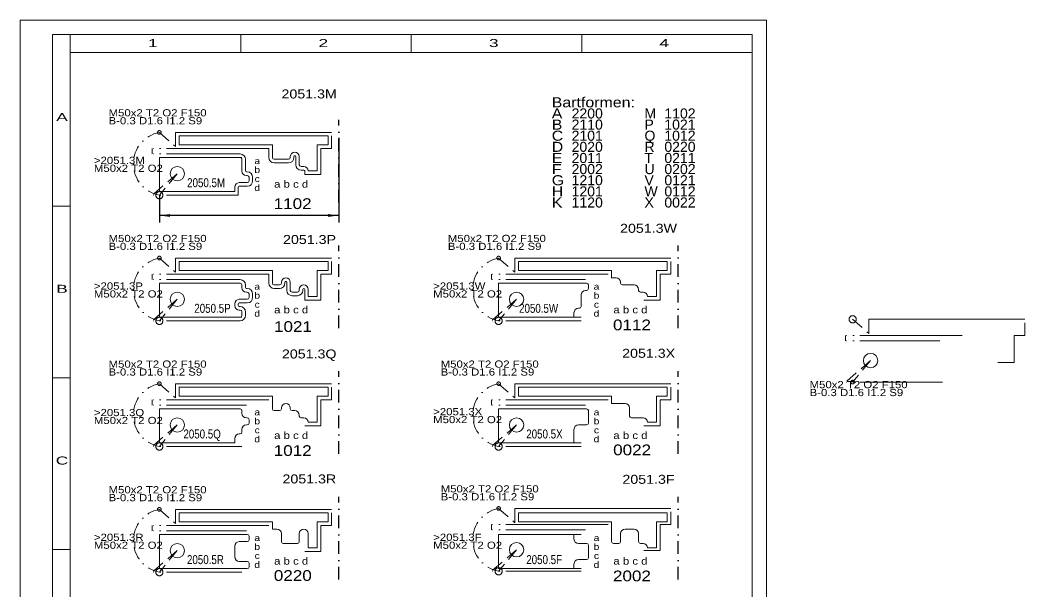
# Model space of a CAD drawing. Extents: x 1 to 281, y 1 to 296.
# Drawn here: x 1 to 281, y 136.7 to 296 of the extents above; entities that cross this region are included whole.
import ezdxf
from ezdxf.enums import TextEntityAlignment as Align

# ---------------------------------------------------------------- set-up
doc = ezdxf.new("R2010")
doc.units = 0
doc.header["$LTSCALE"] = 7.025558
for name, pattern in [('DASHDOT', [1, 0.5, -0.25, 0, -0.25]), ('DASHED', [0.75, 0.5, -0.25]), ('DIVIDE', [1.25, 0.5, -0.25, 0, -0.25, 0, -0.25]), ('PHANTOM', [2.5, 1.25, -0.25, 0.25, -0.25, 0.25, -0.25])]:
    doc.linetypes.add(name, pattern=pattern)
for name, color, linetype, lineweight in [('2050_5_6 BESATZUNG', 8, 'CONTINUOUS', 18), ('2051_1-4 SCHLÜSSEL', 190, 'CONTINUOUS', 18), ('2051_3__', 11, 'CONTINUOUS', 13), ('2051_3M', 7, 'CONTINUOUS', 0), ('2051_3P', 7, 'CONTINUOUS', 0), ('2051___ SCHLÜSSEL', 230, 'CONTINUOUS', 13), ('BEMASSUNG', 7, 'CONTINUOUS', 25), ('BESCHRIFTUNG', 7, 'CONTINUOUS', 25), ('MASSGRENZEN', 172, 'CONTINUOUS', 25), ('MASSLINIEN', 172, 'CONTINUOUS', 25), ('MASSTEXTE', 212, 'CONTINUOUS', 25), ('MITTELLINIEN', 5, 'DASHDOT', 25), ('STANDARD', 7, 'CONTINUOUS', 0)]:
    doc.layers.add(name, color=color, linetype=linetype, lineweight=lineweight)
doc.styles.add('Arial', font='arial.ttf')

# ---------------------------------------------------------------- blocks, each defined once
blk = doc.blocks.new('D363603968')
at = {"layer": 'MASSGRENZEN'}
for points in [[(39.81, 241.58), (42.78, 241.97), (42.78, 241.19)], [(89.81, 241.58), (86.83, 241.19), (86.83, 241.97)]]:
    blk.add_solid(points, dxfattribs=at)
at = {"layer": 'MASSLINIEN', "color": 172}
for p, q in [((89.81, 263.24), (89.81, 239.58)), ((39.81, 247.22), (39.81, 239.58)), ((89.81, 241.58), (39.81, 241.58))]:
    blk.add_line(p, q, dxfattribs=at)

msp = doc.modelspace()

# ---------------------------------------------------------------- linework, layer by layer
at = {"layer": '2050_5_6 BESATZUNG', "lineweight": 0}
for p, q in [((62.81, 257.72), (39.81, 257.72)), ((39.81, 257.72), (39.81, 248.22)), ((60.81, 257.72), (62.31, 257.72)), ((62.81, 255.22), (62.81, 257.22)), ((62.81, 253.97), (62.81, 255.22)), ((64.06, 252.72), (64.31, 252.72)), ((64.81, 251.22), (64.81, 252.22)), ((60.81, 248.22), (60.81, 249.47)), ((62.81, 250.72), (62.06, 250.72)), ((64.31, 250.72), (62.81, 250.72)), ((39.81, 248.22), (60.81, 248.22)), ((62.31, 222.72), (39.81, 222.72)), ((39.81, 222.72), (39.81, 213.22)), ((60.81, 222.72), (62.31, 222.72)), ((62.81, 221.47), (62.81, 222.22)), ((157.36, 222.72), (134.36, 222.72)), ((134.36, 222.72), (134.36, 213.22)), ((155.36, 222.72), (157.36, 222.72)), ((157.36, 222.72), (158.86, 222.72)), ((159.36, 221.22), (159.36, 222.22)), ((64.06, 220.22), (64.31, 220.22)), ((64.81, 218.72), (64.81, 219.72)), ((157.36, 218.22), (157.36, 219.47)), ((158.86, 220.72), (158.61, 220.72)), ((60.81, 216.47), (60.81, 216.97)), ((62.81, 218.22), (62.06, 218.22)), ((64.31, 218.22), (62.81, 218.22)), ((156.86, 215.72), (156.61, 215.72)), ((157.36, 216.22), (157.36, 218.22)), ((39.81, 213.22), (62.81, 213.22)), ((62.31, 213.22), (60.81, 213.22)), ((62.06, 215.22), (62.31, 215.22)), ((62.81, 213.72), (62.81, 214.72)), ((134.36, 213.22), (157.36, 213.22)), ((155.36, 213.22), (155.36, 214.47)), ((62.31, 187.72), (39.81, 187.72)), ((39.81, 187.72), (39.81, 178.22)), ((60.81, 187.72), (62.31, 187.72)), ((157.36, 187.72), (134.36, 187.72)), ((134.36, 187.72), (134.36, 178.22)), ((155.36, 187.72), (157.36, 187.72)), ((157.36, 187.72), (158.86, 187.72)), ((62.81, 186.47), (62.81, 187.22)), ((64.06, 185.22), (64.31, 185.22)), ((159.36, 183.72), (159.36, 187.22)), ((64.31, 183.22), (64.06, 183.22)), ((64.81, 183.72), (64.81, 184.72)), ((157.36, 183.22), (156.61, 183.22)), ((158.86, 183.22), (157.36, 183.22)), ((60.81, 178.22), (60.81, 179.47)), ((62.31, 180.72), (62.06, 180.72)), ((62.81, 181.22), (62.81, 181.97)), ((155.36, 180.47), (155.36, 181.97)), ((155.36, 178.22), (155.36, 180.47)), ((39.81, 178.22), (60.81, 178.22)), ((134.36, 178.22), (157.36, 178.22)), ((62.81, 152.72), (39.81, 152.72)), ((39.81, 152.72), (39.81, 143.22)), ((60.81, 152.72), (62.81, 152.72)), ((62.81, 152.72), (64.31, 152.72)), ((64.81, 151.22), (64.81, 152.22)), ((157.36, 152.72), (134.36, 152.72)), ((134.36, 152.72), (134.36, 143.22)), ((155.36, 151.47), (155.36, 152.72)), ((60.81, 147.97), (60.81, 149.47)), ((62.81, 150.72), (62.06, 150.72)), ((64.31, 150.72), (62.81, 150.72)), ((156.61, 150.22), (157.36, 150.22)), ((157.36, 150.22), (158.86, 150.22)), ((159.36, 146.22), (159.36, 149.72)), ((60.81, 146.47), (60.81, 147.97)), ((157.36, 145.72), (156.61, 145.72)), ((158.86, 145.72), (157.36, 145.72)), ((39.81, 143.22), (55.69, 143.22)), ((62.81, 143.22), (55.69, 143.22)), ((62.06, 145.22), (62.81, 145.22)), ((62.81, 145.22), (64.31, 145.22)), ((64.31, 143.22), (62.81, 143.22)), ((64.81, 143.72), (64.81, 144.72)), ((134.36, 143.22), (157.36, 143.22)), ((155.36, 143.22), (155.36, 144.47))]:
    msp.add_line(p, q, dxfattribs=at)
at = {"layer": '2050_5_6 BESATZUNG'}
for centre, radius, start, end in [((62.31, 257.22), 0.5, 0, 90), ((64.06, 253.97), 1.25, 180, 270), ((64.31, 252.22), 0.5, 0, 90), ((62.06, 249.47), 1.25, 90, 180), ((64.31, 251.22), 0.5, 270, 360), ((62.31, 222.22), 0.5, 0, 90), ((64.06, 221.47), 1.25, 180, 270), ((158.86, 222.22), 0.5, 0, 90), ((158.86, 221.22), 0.5, 270, 360), ((64.31, 219.72), 0.5, 0, 90), ((64.31, 218.72), 0.5, 270, 360), ((158.61, 219.47), 1.25, 90, 180), ((62.06, 216.97), 1.25, 90, 180), ((62.06, 216.47), 1.25, 180, 270), ((156.61, 214.47), 1.25, 90, 180), ((156.86, 216.22), 0.5, 270, 360), ((62.31, 214.72), 0.5, 0, 90), ((62.31, 213.72), 0.5, 270, 360), ((62.31, 187.22), 0.5, 0, 90), ((158.86, 187.22), 0.5, 0, 90), ((64.06, 186.47), 1.25, 180, 270), ((64.31, 184.72), 0.5, 0, 90), ((64.06, 181.97), 1.25, 90, 180), ((64.31, 183.72), 0.5, 270, 360), ((156.61, 181.97), 1.25, 90, 180), ((158.86, 183.72), 0.5, 270, 360), ((62.06, 179.47), 1.25, 90, 180), ((62.31, 181.22), 0.5, 270, 360), ((64.31, 152.22), 0.5, 0, 90), ((64.31, 151.22), 0.5, 270, 360), ((156.61, 151.47), 1.25, 180, 270), ((62.06, 149.47), 1.25, 90, 180), ((158.86, 149.72), 0.5, 0, 90), ((62.06, 146.47), 1.25, 180, 270), ((156.61, 144.47), 1.25, 90, 180), ((158.86, 146.22), 0.5, 270, 360), ((64.31, 144.72), 0.5, 0, 90), ((64.31, 143.72), 0.5, 270, 360)]:
    msp.add_arc(centre, radius, start, end, dxfattribs=at)
at = {"layer": '2051_1-4 SCHLÜSSEL'}
for p, q in [((45.31, 261.22), (45.31, 263.72)), ((45.31, 263.72), (86.81, 263.72)), ((86.81, 261.22), (86.81, 263.72)), ((45.31, 261.22), (71.31, 261.22)), ((71.31, 257.72), (71.31, 261.22)), ((83.81, 253.97), (83.81, 261.22)), ((83.81, 261.22), (86.81, 261.22)), ((76.31, 257.72), (76.31, 257.97)), ((78.81, 257.22), (78.81, 257.97)), ((73.81, 257.22), (71.81, 257.22)), ((75.81, 257.22), (73.81, 257.22)), ((78.81, 255.72), (78.81, 257.22)), ((80.06, 255.22), (79.31, 255.22)), ((81.31, 253.97), (83.81, 253.97)), ((45.31, 226.22), (45.31, 228.72)), ((45.31, 228.72), (86.81, 228.72)), ((86.81, 226.22), (86.81, 228.72)), ((139.86, 226.22), (139.86, 228.72)), ((139.86, 228.72), (181.36, 228.72)), ((181.36, 226.22), (181.36, 228.72)), ((45.31, 226.22), (71.31, 226.22)), ((71.31, 222.72), (71.31, 226.22)), ((83.81, 218.97), (83.81, 226.22)), ((83.81, 226.22), (86.81, 226.22)), ((139.86, 226.22), (165.86, 226.22)), ((165.86, 224.22), (165.86, 226.22)), ((167.11, 224.22), (165.86, 224.22)), ((178.36, 218.97), (178.36, 226.22)), ((178.36, 226.22), (181.36, 226.22)), ((73.31, 222.22), (71.81, 222.22)), ((73.81, 222.72), (73.81, 222.97)), ((76.31, 222.22), (76.31, 222.97)), ((76.31, 220.72), (76.31, 222.22)), ((168.36, 222.72), (168.36, 222.97)), ((170.86, 222.22), (168.86, 222.22)), ((172.11, 222.22), (170.86, 222.22)), ((78.31, 220.22), (76.81, 220.22)), ((78.81, 220.72), (78.81, 220.97)), ((81.31, 220.22), (81.31, 220.97)), ((81.31, 218.97), (81.31, 220.22)), ((81.31, 218.97), (83.81, 218.97)), ((173.36, 220.72), (173.36, 220.97)), ((174.61, 220.22), (173.86, 220.22)), ((175.86, 218.97), (178.36, 218.97)), ((45.31, 191.22), (45.31, 193.72)), ((45.31, 193.72), (86.81, 193.72)), ((86.81, 191.22), (86.81, 193.72)), ((139.86, 191.22), (139.86, 193.72)), ((139.86, 193.72), (181.36, 193.72)), ((181.36, 191.22), (181.36, 193.72)), ((45.31, 191.22), (71.31, 191.22)), ((71.31, 187.72), (71.31, 191.22)), ((83.81, 183.97), (83.81, 191.22)), ((83.81, 191.22), (86.81, 191.22)), ((139.86, 191.22), (165.86, 191.22)), ((165.86, 189.22), (165.86, 191.22)), ((178.36, 183.97), (178.36, 191.22)), ((178.36, 191.22), (181.36, 191.22)), ((73.81, 187.72), (73.81, 187.97)), ((76.31, 187.72), (76.31, 187.97)), ((168.36, 189.22), (165.86, 189.22)), ((169.61, 189.22), (168.36, 189.22)), ((170.86, 187.22), (170.86, 187.97)), ((73.31, 187.22), (71.81, 187.22)), ((77.56, 187.22), (76.81, 187.22)), ((78.81, 185.72), (78.81, 185.97)), ((80.06, 185.22), (79.31, 185.22)), ((170.86, 185.72), (170.86, 187.22)), ((173.36, 185.22), (171.36, 185.22)), ((174.61, 185.22), (173.36, 185.22)), ((81.31, 183.97), (83.81, 183.97)), ((175.86, 183.97), (178.36, 183.97)), ((45.31, 156.22), (45.31, 158.72)), ((45.31, 158.72), (86.81, 158.72)), ((86.81, 156.22), (86.81, 158.72)), ((139.86, 156.22), (139.86, 158.72)), ((139.86, 158.72), (181.36, 158.72)), ((181.36, 156.22), (181.36, 158.72)), ((45.31, 156.22), (71.31, 156.22)), ((71.31, 154.22), (71.31, 156.22)), ((72.56, 154.22), (71.31, 154.22)), ((83.81, 148.97), (83.81, 156.22)), ((83.81, 156.22), (86.81, 156.22)), ((139.86, 156.22), (165.86, 156.22)), ((165.86, 152.22), (165.86, 156.22)), ((170.86, 154.22), (169.61, 154.22)), ((172.11, 154.22), (170.86, 154.22)), ((178.36, 148.97), (178.36, 156.22)), ((178.36, 156.22), (181.36, 156.22)), ((73.81, 152.22), (73.81, 152.97)), ((73.81, 150.72), (73.81, 152.22)), ((78.81, 152.22), (78.81, 152.97)), ((78.81, 150.72), (78.81, 152.22)), ((81.31, 152.22), (81.31, 152.97)), ((81.31, 150.22), (81.31, 152.22)), ((165.86, 150.72), (165.86, 152.22)), ((168.36, 152.22), (168.36, 152.97)), ((168.36, 150.72), (168.36, 152.22)), ((173.36, 152.22), (173.36, 152.97)), ((173.36, 150.72), (173.36, 152.22)), ((76.31, 150.22), (74.31, 150.22)), ((78.31, 150.22), (76.31, 150.22)), ((81.31, 148.97), (81.31, 150.22)), ((81.31, 148.97), (83.81, 148.97)), ((167.86, 150.22), (166.36, 150.22)), ((174.61, 150.22), (173.86, 150.22)), ((175.86, 148.97), (178.36, 148.97))]:
    msp.add_line(p, q, dxfattribs=at)
for centre, radius, start, end in [((71.81, 257.72), 0.5, 180, 270), ((75.81, 257.72), 0.5, 270, 360), ((77.56, 257.97), 1.25, 90, 180), ((77.56, 257.97), 1.25, 0, 90), ((79.31, 255.72), 0.5, 180, 270), ((80.06, 253.97), 1.25, 0, 90), ((75.06, 222.97), 1.25, 90, 180), ((75.06, 222.97), 1.25, 0, 90), ((167.11, 222.97), 1.25, 0, 90), ((71.81, 222.72), 0.5, 180, 270), ((73.31, 222.72), 0.5, 270, 360), ((80.06, 220.97), 1.25, 90, 180), ((80.06, 220.97), 1.25, 0, 90), ((168.86, 222.72), 0.5, 180, 270), ((172.11, 220.97), 1.25, 0, 90), ((76.81, 220.72), 0.5, 180, 270), ((78.31, 220.72), 0.5, 270, 360), ((173.86, 220.72), 0.5, 180, 270), ((174.61, 218.97), 1.25, 0, 90), ((71.81, 187.72), 0.5, 180, 270), ((73.31, 187.72), 0.5, 270, 360), ((75.06, 187.97), 1.25, 90, 180), ((75.06, 187.97), 1.25, 0, 90), ((76.81, 187.72), 0.5, 180, 270), ((169.61, 187.97), 1.25, 0, 90), ((77.56, 185.97), 1.25, 0, 90), ((79.31, 185.72), 0.5, 180, 270), ((80.06, 183.97), 1.25, 0, 90), ((171.36, 185.72), 0.5, 180, 270), ((174.61, 183.97), 1.25, 0, 90), ((72.56, 152.97), 1.25, 0, 90), ((80.06, 152.97), 1.25, 90, 180), ((80.06, 152.97), 1.25, 0, 90), ((169.61, 152.97), 1.25, 90, 180), ((172.11, 152.97), 1.25, 0, 90), ((74.31, 150.72), 0.5, 180, 270), ((78.31, 150.72), 0.5, 270, 360), ((166.36, 150.72), 0.5, 180, 270), ((167.86, 150.72), 0.5, 270, 360), ((173.86, 150.72), 0.5, 180, 270), ((174.61, 148.97), 1.25, 0, 90)]:
    msp.add_arc(centre, radius, start, end, dxfattribs=at)
at = {"layer": '2051_3__', "linetype": 'DASHED'}
for p, q in [((134.36, 229.72), (138.86, 225.75)), ((139.36, 218.22), (132.36, 212.22)), ((139.36, 218.22), (134.36, 212.22)), ((233.02, 212.66), (237.52, 208.69)), ((238.02, 201.16), (231.02, 195.16)), ((238.02, 201.16), (233.02, 195.16)), ((39.81, 194.72), (44.31, 190.75)), ((134.36, 194.72), (138.86, 190.75)), ((44.81, 183.22), (37.81, 177.22)), ((44.81, 183.22), (39.81, 177.22)), ((139.36, 183.22), (132.36, 177.22)), ((139.36, 183.22), (134.36, 177.22)), ((39.81, 159.72), (44.31, 155.75)), ((134.36, 159.97), (138.86, 156)), ((139.36, 148.47), (132.36, 142.47)), ((139.36, 148.47), (134.36, 142.47)), ((44.81, 148.22), (37.81, 142.22)), ((44.81, 148.22), (39.81, 142.22))]:
    msp.add_line(p, q, dxfattribs=at)
at = {"layer": '2051_3__'}
for p, q in [((138.86, 225.75), (138.86, 229.72)), ((138.86, 229.72), (179.61, 229.72)), ((139.86, 225.22), (164.86, 225.22)), ((179.36, 217.97), (179.36, 225.22)), ((158.61, 223.72), (139.86, 223.72)), ((174.86, 217.97), (179.36, 217.97)), ((139.86, 212.22), (157.36, 212.22)), ((157.36, 212.22), (155.36, 212.22)), ((237.52, 208.69), (237.52, 212.66)), ((237.52, 212.66), (278.27, 212.66)), ((238.52, 208.16), (263.52, 208.16)), ((278.02, 200.66), (278.02, 208.16)), ((257.27, 206.66), (238.52, 206.66)), ((273.52, 200.66), (278.02, 200.66)), ((44.31, 190.75), (44.31, 194.72)), ((44.31, 194.72), (85.06, 194.72)), ((138.86, 190.75), (138.86, 194.72)), ((138.86, 194.72), (179.61, 194.72)), ((238.52, 195.16), (256.02, 195.16)), ((258.02, 195.16), (256.02, 195.16)), ((45.31, 190.22), (70.31, 190.22)), ((64.06, 188.72), (45.31, 188.72)), ((84.81, 182.97), (84.81, 190.22)), ((139.86, 190.22), (164.86, 190.22)), ((158.61, 188.72), (139.86, 188.72)), ((179.36, 182.97), (179.36, 190.22)), ((80.31, 182.97), (84.81, 182.97)), ((174.86, 182.97), (179.36, 182.97)), ((45.31, 177.22), (62.81, 177.22)), ((62.81, 177.22), (60.81, 177.22)), ((139.86, 177.22), (157.36, 177.22)), ((157.36, 177.22), (155.36, 177.22)), ((44.31, 155.75), (44.31, 159.72)), ((44.31, 159.72), (85.06, 159.72)), ((138.86, 156), (138.86, 159.97)), ((138.86, 159.97), (179.61, 159.97)), ((45.31, 155.22), (70.31, 155.22)), ((84.81, 147.97), (84.81, 155.22)), ((139.86, 155.47), (164.86, 155.47)), ((179.36, 148.22), (179.36, 155.47)), ((64.06, 153.72), (45.31, 153.72)), ((158.61, 153.97), (139.86, 153.97)), ((80.31, 147.97), (84.81, 147.97)), ((174.86, 148.22), (179.36, 148.22)), ((45.31, 142.22), (62.81, 142.22)), ((62.81, 142.22), (60.81, 142.22)), ((139.86, 142.47), (157.36, 142.47)), ((157.36, 142.47), (155.36, 142.47))]:
    msp.add_line(p, q, dxfattribs=at)
at = {"layer": '2051_3__', "color": 34, "linetype": 'DIVIDE'}
for p, q in [((179.61, 229.72), (182.36, 229.72)), ((182.36, 225.22), (182.36, 229.72)), ((132.36, 223.72), (132.36, 225.22)), ((139.86, 225.22), (132.36, 225.22)), ((179.36, 225.22), (182.36, 225.22)), ((139.86, 223.72), (132.36, 223.72)), ((139.86, 212.22), (132.36, 212.22)), ((278.27, 212.66), (281.02, 212.66)), ((281.02, 208.16), (281.02, 212.66)), ((231.02, 206.66), (231.02, 208.16)), ((238.52, 208.16), (231.02, 208.16)), ((278.02, 208.16), (281.02, 208.16)), ((238.52, 206.66), (231.02, 206.66)), ((85.06, 194.72), (87.81, 194.72)), ((87.81, 190.22), (87.81, 194.72)), ((179.61, 194.72), (182.36, 194.72)), ((182.36, 190.22), (182.36, 194.72)), ((238.52, 195.16), (231.02, 195.16)), ((37.81, 188.72), (37.81, 190.22)), ((45.31, 190.22), (37.81, 190.22)), ((45.31, 188.72), (37.81, 188.72)), ((84.81, 190.22), (87.81, 190.22)), ((132.36, 188.72), (132.36, 190.22)), ((139.86, 190.22), (132.36, 190.22)), ((139.86, 188.72), (132.36, 188.72)), ((179.36, 190.22), (182.36, 190.22)), ((45.31, 177.22), (37.81, 177.22)), ((139.86, 177.22), (132.36, 177.22)), ((85.06, 159.72), (87.81, 159.72)), ((87.81, 155.22), (87.81, 159.72)), ((179.61, 159.97), (182.36, 159.97)), ((182.36, 155.47), (182.36, 159.97)), ((37.81, 153.72), (37.81, 155.22)), ((45.31, 155.22), (37.81, 155.22)), ((84.81, 155.22), (87.81, 155.22)), ((132.36, 153.97), (132.36, 155.47)), ((139.86, 155.47), (132.36, 155.47)), ((179.36, 155.47), (182.36, 155.47)), ((45.31, 153.72), (37.81, 153.72)), ((139.86, 153.97), (132.36, 153.97)), ((45.31, 142.22), (37.81, 142.22)), ((139.86, 142.47), (132.36, 142.47))]:
    msp.add_line(p, q, dxfattribs=at)
at = {"layer": '2051_3__', "linetype": 'PHANTOM'}
for centre, radius in [((134.36, 229.72), 0.5), ((134.36, 212.22), 1), ((233.02, 212.66), 1), ((39.81, 194.72), 0.5), ((134.36, 194.72), 0.5), ((233.02, 195.16), 0.5), ((39.81, 177.22), 1), ((134.36, 177.22), 1), ((39.81, 159.72), 0.5), ((134.36, 159.97), 0.5), ((39.81, 142.22), 1), ((134.36, 142.47), 1)]:
    msp.add_circle(centre, radius, dxfattribs=at)
at = {"layer": '2051_3__', "lineweight": 0}
for centre in [(139.36, 218.22), (238.02, 201.16), (44.81, 183.22), (139.36, 183.22), (44.81, 148.22), (139.36, 148.47)]:
    msp.add_circle(centre, 2, dxfattribs=at)
at = {"layer": '2051_3M', "linetype": 'DASHED'}
for p, q in [((39.81, 264.72), (44.31, 260.75)), ((44.81, 253.22), (37.81, 247.22)), ((44.81, 253.22), (39.81, 247.22))]:
    msp.add_line(p, q, dxfattribs=at)
at = {"layer": '2051_3M'}
for p, q in [((44.31, 260.75), (44.31, 264.72)), ((44.31, 264.72), (85.06, 264.72)), ((45.31, 260.22), (70.31, 260.22)), ((62.31, 258.72), (45.31, 258.72)), ((70.31, 257.72), (70.31, 260.22)), ((77.31, 257.72), (77.31, 257.97)), ((77.81, 257.22), (77.81, 257.97)), ((84.81, 252.97), (84.81, 260.22)), ((63.81, 255.22), (63.81, 257.22)), ((63.81, 253.97), (63.81, 255.22)), ((73.81, 256.22), (71.81, 256.22)), ((75.81, 256.22), (73.81, 256.22)), ((77.81, 255.72), (77.81, 257.22)), ((64.06, 253.72), (64.31, 253.72)), ((65.81, 251.22), (65.81, 252.22)), ((80.06, 254.22), (79.31, 254.22)), ((80.31, 252.97), (80.31, 253.97)), ((80.31, 252.97), (84.81, 252.97)), ((61.81, 247.22), (61.81, 249.47)), ((62.81, 249.72), (62.06, 249.72)), ((64.31, 249.72), (62.81, 249.72)), ((45.31, 247.22), (60.81, 247.22)), ((61.81, 247.22), (60.81, 247.22))]:
    msp.add_line(p, q, dxfattribs=at)
at = {"layer": '2051_3M', "color": 34, "linetype": 'DIVIDE'}
for p, q in [((85.06, 264.72), (87.81, 264.72)), ((87.81, 260.22), (87.81, 264.72)), ((37.81, 258.72), (37.81, 260.22)), ((45.31, 260.22), (37.81, 260.22)), ((45.31, 258.72), (37.81, 258.72)), ((84.81, 260.22), (87.81, 260.22)), ((45.31, 247.22), (37.81, 247.22))]:
    msp.add_line(p, q, dxfattribs=at)
at = {"layer": '2051_3M', "linetype": 'PHANTOM'}
for centre, radius in [((39.81, 264.72), 0.5), ((39.81, 247.22), 1)]:
    msp.add_circle(centre, radius, dxfattribs=at)
at = {"layer": '2051_3M', "lineweight": 0}
msp.add_circle((44.81, 253.22), 2, dxfattribs=at)
at = {"layer": '2051_3M'}
for centre, radius, start, end in [((62.31, 257.22), 1.5, 0, 90), ((71.81, 257.72), 1.5, 180, 270), ((75.81, 257.72), 1.5, 270, 360), ((77.56, 257.97), 0.25, 90, 180), ((77.56, 257.97), 0.25, 0, 90), ((79.31, 255.72), 1.5, 180, 270), ((64.06, 253.97), 0.25, 180, 270), ((64.31, 252.22), 1.5, 0, 90), ((80.06, 253.97), 0.25, 0, 90), ((62.06, 249.47), 0.25, 90, 180), ((64.31, 251.22), 1.5, 270, 360)]:
    msp.add_arc(centre, radius, start, end, dxfattribs=at)
at = {"layer": '2051_3P', "linetype": 'DASHED'}
for p, q in [((39.81, 229.72), (44.31, 225.75)), ((44.81, 218.22), (37.81, 212.22)), ((44.81, 218.22), (39.81, 212.22))]:
    msp.add_line(p, q, dxfattribs=at)
at = {"layer": '2051_3P'}
for p, q in [((44.31, 225.75), (44.31, 229.72)), ((44.31, 229.72), (85.06, 229.72)), ((45.31, 225.22), (70.31, 225.22)), ((70.31, 222.72), (70.31, 225.22)), ((84.81, 217.97), (84.81, 225.22)), ((62.31, 223.72), (45.31, 223.72)), ((63.81, 221.47), (63.81, 222.22)), ((64.06, 221.22), (64.31, 221.22)), ((73.31, 221.22), (71.81, 221.22)), ((74.81, 222.72), (74.81, 222.97)), ((75.31, 222.22), (75.31, 222.97)), ((75.31, 220.72), (75.31, 222.22)), ((65.81, 218.72), (65.81, 219.72)), ((78.31, 219.22), (76.81, 219.22)), ((79.81, 220.72), (79.81, 220.97)), ((80.31, 220.22), (80.31, 220.97)), ((80.31, 217.97), (80.31, 220.22)), ((61.81, 216.47), (61.81, 216.97)), ((62.81, 217.22), (62.06, 217.22)), ((62.06, 216.22), (62.31, 216.22)), ((64.31, 217.22), (62.81, 217.22)), ((80.31, 217.97), (84.81, 217.97)), ((63.81, 213.72), (63.81, 214.72)), ((45.31, 212.22), (60.81, 212.22)), ((62.31, 212.22), (60.81, 212.22))]:
    msp.add_line(p, q, dxfattribs=at)
at = {"layer": '2051_3P', "color": 34, "linetype": 'DIVIDE'}
for p, q in [((85.06, 229.72), (87.81, 229.72)), ((87.81, 225.22), (87.81, 229.72)), ((37.81, 223.72), (37.81, 225.22)), ((45.31, 225.22), (37.81, 225.22)), ((84.81, 225.22), (87.81, 225.22)), ((45.31, 223.72), (37.81, 223.72)), ((45.31, 212.22), (37.81, 212.22))]:
    msp.add_line(p, q, dxfattribs=at)
at = {"layer": '2051_3P', "linetype": 'PHANTOM'}
for centre, radius in [((39.81, 229.72), 0.5), ((39.81, 212.22), 1)]:
    msp.add_circle(centre, radius, dxfattribs=at)
at = {"layer": '2051_3P', "lineweight": 0}
msp.add_circle((44.81, 218.22), 2, dxfattribs=at)
at = {"layer": '2051_3P'}
for centre, radius, start, end in [((62.31, 222.22), 1.5, 0, 90), ((64.06, 221.47), 0.25, 180, 270), ((64.31, 219.72), 1.5, 0, 90), ((71.81, 222.72), 1.5, 180, 270), ((73.31, 222.72), 1.5, 270, 360), ((75.06, 222.97), 0.25, 90, 180), ((75.06, 222.97), 0.25, 0, 90), ((80.06, 220.97), 0.25, 90, 180), ((80.06, 220.97), 0.25, 0, 90), ((64.31, 218.72), 1.5, 270, 360), ((76.81, 220.72), 1.5, 180, 270), ((78.31, 220.72), 1.5, 270, 360), ((62.06, 216.97), 0.25, 90, 180), ((62.06, 216.47), 0.25, 180, 270), ((62.31, 214.72), 1.5, 0, 90), ((62.31, 213.72), 1.5, 270, 360)]:
    msp.add_arc(centre, radius, start, end, dxfattribs=at)
at = {"layer": '2051___ SCHLÜSSEL', "linetype": 'DASHDOT'}
for centre in [(41.46, 255.97), (41.46, 220.97), (136.02, 220.97), (41.46, 185.97), (136.02, 185.97), (41.46, 150.97), (136.02, 151.22)]:
    msp.add_arc(centre, 8.9, 100.6974, 259.3026, dxfattribs=at)
at = {"layer": 'MITTELLINIEN'}
for p, q in [((89.81, 245.22), (89.81, 268.24)), ((89.81, 210.22), (89.81, 233.24)), ((184.36, 210.22), (184.36, 233.24)), ((89.81, 175.22), (89.81, 198.24)), ((184.36, 175.22), (184.36, 198.24)), ((89.81, 140.22), (89.81, 163.24)), ((184.36, 140.22), (184.36, 163.24))]:
    msp.add_line(p, q, dxfattribs=at)
at = {"layer": 'STANDARD'}
for p, q in [((1, 1), (1, 296)), ((1, 296), (209, 296)), ((209, 296), (209, 1)), ((10, 5), (10, 292)), ((10, 292), (15, 292)), ((15, 292), (205, 292)), ((15, 287), (15, 292)), ((62.5, 292), (62.5, 287)), ((110, 292), (110, 287)), ((157.5, 292), (157.5, 287)), ((205, 292), (205, 287)), ((15, 287), (205, 287)), ((15, 5), (15, 287)), ((205, 287), (205, 5)), ((10, 244.17), (15, 244.17)), ((10, 196.33), (15, 196.33)), ((205, 182.12), (205, 5.12)), ((10, 148.5), (15, 148.5))]:
    msp.add_line(p, q, dxfattribs=at)

# ---------------------------------------------------------------- block references
at = {"layer": 'BEMASSUNG'}
msp.add_blockref('D363603968', (0, 0), dxfattribs=at)

# ---------------------------------------------------------------- texts
at = {"layer": '2051_3__', "char_height": 2, "attachment_point": 7, "line_spacing_factor": 0.66, "style": 'Arial'}
for insert in [(120.21, 231.95), (25.66, 196.95), (118.21, 196.95), (221.02, 191.23), (25.66, 161.95), (118.21, 162.2)]:
    msp.add_mtext('\\W1.135094;M50x2 T2 O2 F150\\PB-0.3 D1.6 I1.2 S9', dxfattribs=dict(at, insert=insert))
at = {"layer": '2051_3M', "insert": (25.66, 266.95), "char_height": 2, "attachment_point": 7, "line_spacing_factor": 0.66, "style": 'Arial'}
msp.add_mtext('\\W1.135094;M50x2 T2 O2 F150\\PB-0.3 D1.6 I1.2 S9', dxfattribs=at)
at = {"layer": '2051_3P', "insert": (25.66, 231.95), "char_height": 2, "attachment_point": 7, "line_spacing_factor": 0.66, "style": 'Arial'}
msp.add_mtext('\\W1.135094;M50x2 T2 O2 F150\\PB-0.3 D1.6 I1.2 S9', dxfattribs=at)
at = {"layer": '2051___ SCHLÜSSEL', "char_height": 2, "attachment_point": 7, "line_spacing_factor": 0.66, "style": 'Arial'}
for s, insert in [('\\W1.135122;>2051.3M\\PM50x2 T2 O2', (21.57, 253.7)), ('\\W1.135110;>2051.3P\\PM50x2 T2 O2', (21.57, 218.7)), ('\\W1.135133;>2051.3W\\PM50x2 T2 O2', (116.12, 218.7)), ('\\W1.135121;>2051.3Q\\PM50x2 T2 O2', (21.57, 183.45)), ('\\W1.135110;>2051.3X\\PM50x2 T2 O2', (116.12, 183.7)), ('\\W1.135110;>2051.3R\\PM50x2 T2 O2', (21.57, 148.7)), ('\\W1.135136;>2051.3F\\PM50x2 T2 O2', (116.12, 148.7))]:
    msp.add_mtext(s, dxfattribs=dict(at, insert=insert))
at = {"layer": 'BESCHRIFTUNG', "style": 'Arial'}
for s, width, p in [('2051.3M', 1.135113, (81.56, 275.43)), ('2051.3W', 1.135125, (176.13, 238)), ('2051.3P', 1.135098, (81.66, 234.89)), ('2051.3X', 1.135098, (176.17, 203.19)), ('2051.3Q', 1.135112, (81.57, 203)), ('2051.3R', 1.135099, (81.61, 168.19)), ('2051.3F', 1.135128, (176.12, 168.08))]:
    msp.add_text(s, height=2.5, dxfattribs=dict(at, width=width)).set_placement(p, align=Align.MIDDLE_CENTER)
for s, height, width, p in [('2050.5M', 2.5, 0.778372, (47.55, 249.46)), ('a b c d', 2, 1.135096, (71.78, 249.32)), ('1102', 3, 1.135145, (71.66, 243.37)), ('2050.5P', 2.5, 0.778365, (49.55, 214.46)), ('a b c d', 2, 1.135096, (71.78, 214.32)), ('2050.5W', 2.5, 0.778327, (140.06, 214.46)), ('a b c d', 2, 1.135096, (166.34, 214.32)), ('1021', 3, 1.135145, (71.76, 209.13)), ('0112', 3, 1.135145, (166.23, 209.59)), ('2050.5Q', 2.5, 0.778371, (46.51, 179.46)), ('a b c d', 2, 1.135096, (71.78, 179.32)), ('2050.5X', 2.5, 0.778365, (142.06, 179.46)), ('a b c d', 2, 1.135096, (166.34, 179.32)), ('1012', 3, 1.135145, (71.68, 174.59)), ('0022', 3, 1.135145, (166.27, 174.78)), ('2050.5R', 2.5, 0.778366, (47.51, 144.46)), ('a b c d', 2, 1.135096, (71.78, 144.32)), ('2050.5F', 2.5, 0.778355, (142.06, 144.46)), ('a b c d', 2, 1.135096, (166.34, 144.32)), ('0220', 3, 1.135145, (71.71, 139.78)), ('2002', 3, 1.135145, (166.22, 139.67))]:
    msp.add_text(s, height=height, dxfattribs=dict(at, width=width)).set_placement(p)
for s, insert, char_height, attachment_point, line_spacing_factor in [('\\W1.135076;Bartformen:\\PA\\PB\\PC\\PD\\PE\\PF\\PG\\PH\\PK', (149.16, 274.5), 2.8, 1, 0.664286), ('\\W1.000000;\\P2200\\P2110\\P2101\\P2020\\P2011\\P2002\\P1210\\P1201\\P1120', (154.7, 274.5), 2.8, 1, 0.664286), ('\\W1.000000;\\PM\\PP\\PQ\\PR\\PT\\PU\\PV\\PW\\PX', (175, 274.5), 2.8, 1, 0.664286), ('\\W1.000000;\\P1102\\P1021\\P1012\\P0220\\P0211\\P0202\\P0121\\P0112\\P0022', (180.54, 274.5), 2.8, 1, 0.664286), ('\\W1.135146;a\\Pb\\Pc\\Pd', (67.08, 257.69), 1.8, 2, 0.833333), ('\\W1.135146;a\\Pb\\Pc\\Pd', (67.08, 222.69), 1.8, 2, 0.833333), ('\\W1.135146;a\\Pb\\Pc\\Pd', (161.63, 222.69), 1.8, 2, 0.833333), ('\\W1.135146;a\\Pb\\Pc\\Pd', (67.08, 187.69), 1.8, 2, 0.833333), ('\\W1.135146;a\\Pb\\Pc\\Pd', (161.63, 187.69), 1.8, 2, 0.833333), ('\\W1.135146;a\\Pb\\Pc\\Pd', (67.08, 152.69), 1.8, 2, 0.833333), ('\\W1.135146;a\\Pb\\Pc\\Pd', (161.63, 152.69), 1.8, 2, 0.833333)]:
    msp.add_mtext(s, dxfattribs=dict(at, insert=insert, char_height=char_height, attachment_point=attachment_point, line_spacing_factor=line_spacing_factor))
at = {"layer": 'STANDARD', "style": 'Arial'}
for s, width, p in [('1', 1.547923, (38, 290.72)), ('2', 1.547922, (85.5, 290.72)), ('3', 1.547923, (133, 290.72)), ('4', 1.547923, (180.5, 290.72)), ('A', 1.547987, (12.68, 270.1)), ('B', 1.547987, (12.68, 222.26)), ('C', 1.548103, (12.68, 174.43))]:
    msp.add_text(s, height=2.23, dxfattribs=dict(at, width=width)).set_placement(p, align=Align.TOP_CENTER)

doc.saveas('drawing.dxf')
